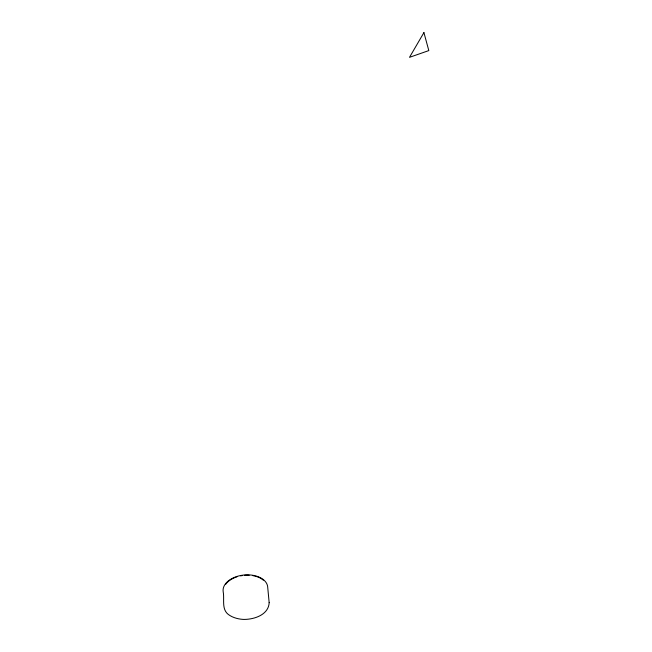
<?xml version="1.0" encoding="UTF-8"?>
<svg xmlns="http://www.w3.org/2000/svg" width="652" height="652" viewBox="0 0 652 652"><rect width="100%" height="100%" fill="white"/><g stroke="black" fill="none" stroke-linecap="round" stroke-linejoin="round"><path stroke-width="0.98" d="M225.519 584.526A21.858 13.733 -5.5 0 1 236.937 576.824M240.596 575.871A21.858 13.733 -5.5 0 1 242.495 575.545M244.402 575.333A21.858 13.733 -5.5 0 1 249.203 575.251M252.919 575.667A21.858 13.733 -5.5 0 1 254.687 576.034M255.543 576.254A21.858 13.733 -5.5 0 1 258.771 577.387M259.512 577.721A21.858 13.733 -5.5 0 1 263.351 580.19M269.162 602.668C268.608 615.064 253.538 619.742 243.066 619.4C237.809 619.033 232.552 617.607 228.265 614.42C221.338 609.017 224.638 599.196 223.188 591.763A22.388 14.067 -5.5 0 1 243.375 575.088A22.388 14.067 -5.5 0 1 267.654 586.645L269.162 602.668M423.922 32.6L409.497 57.335L428.812 50.587L423.922 32.6"/></g></svg>
